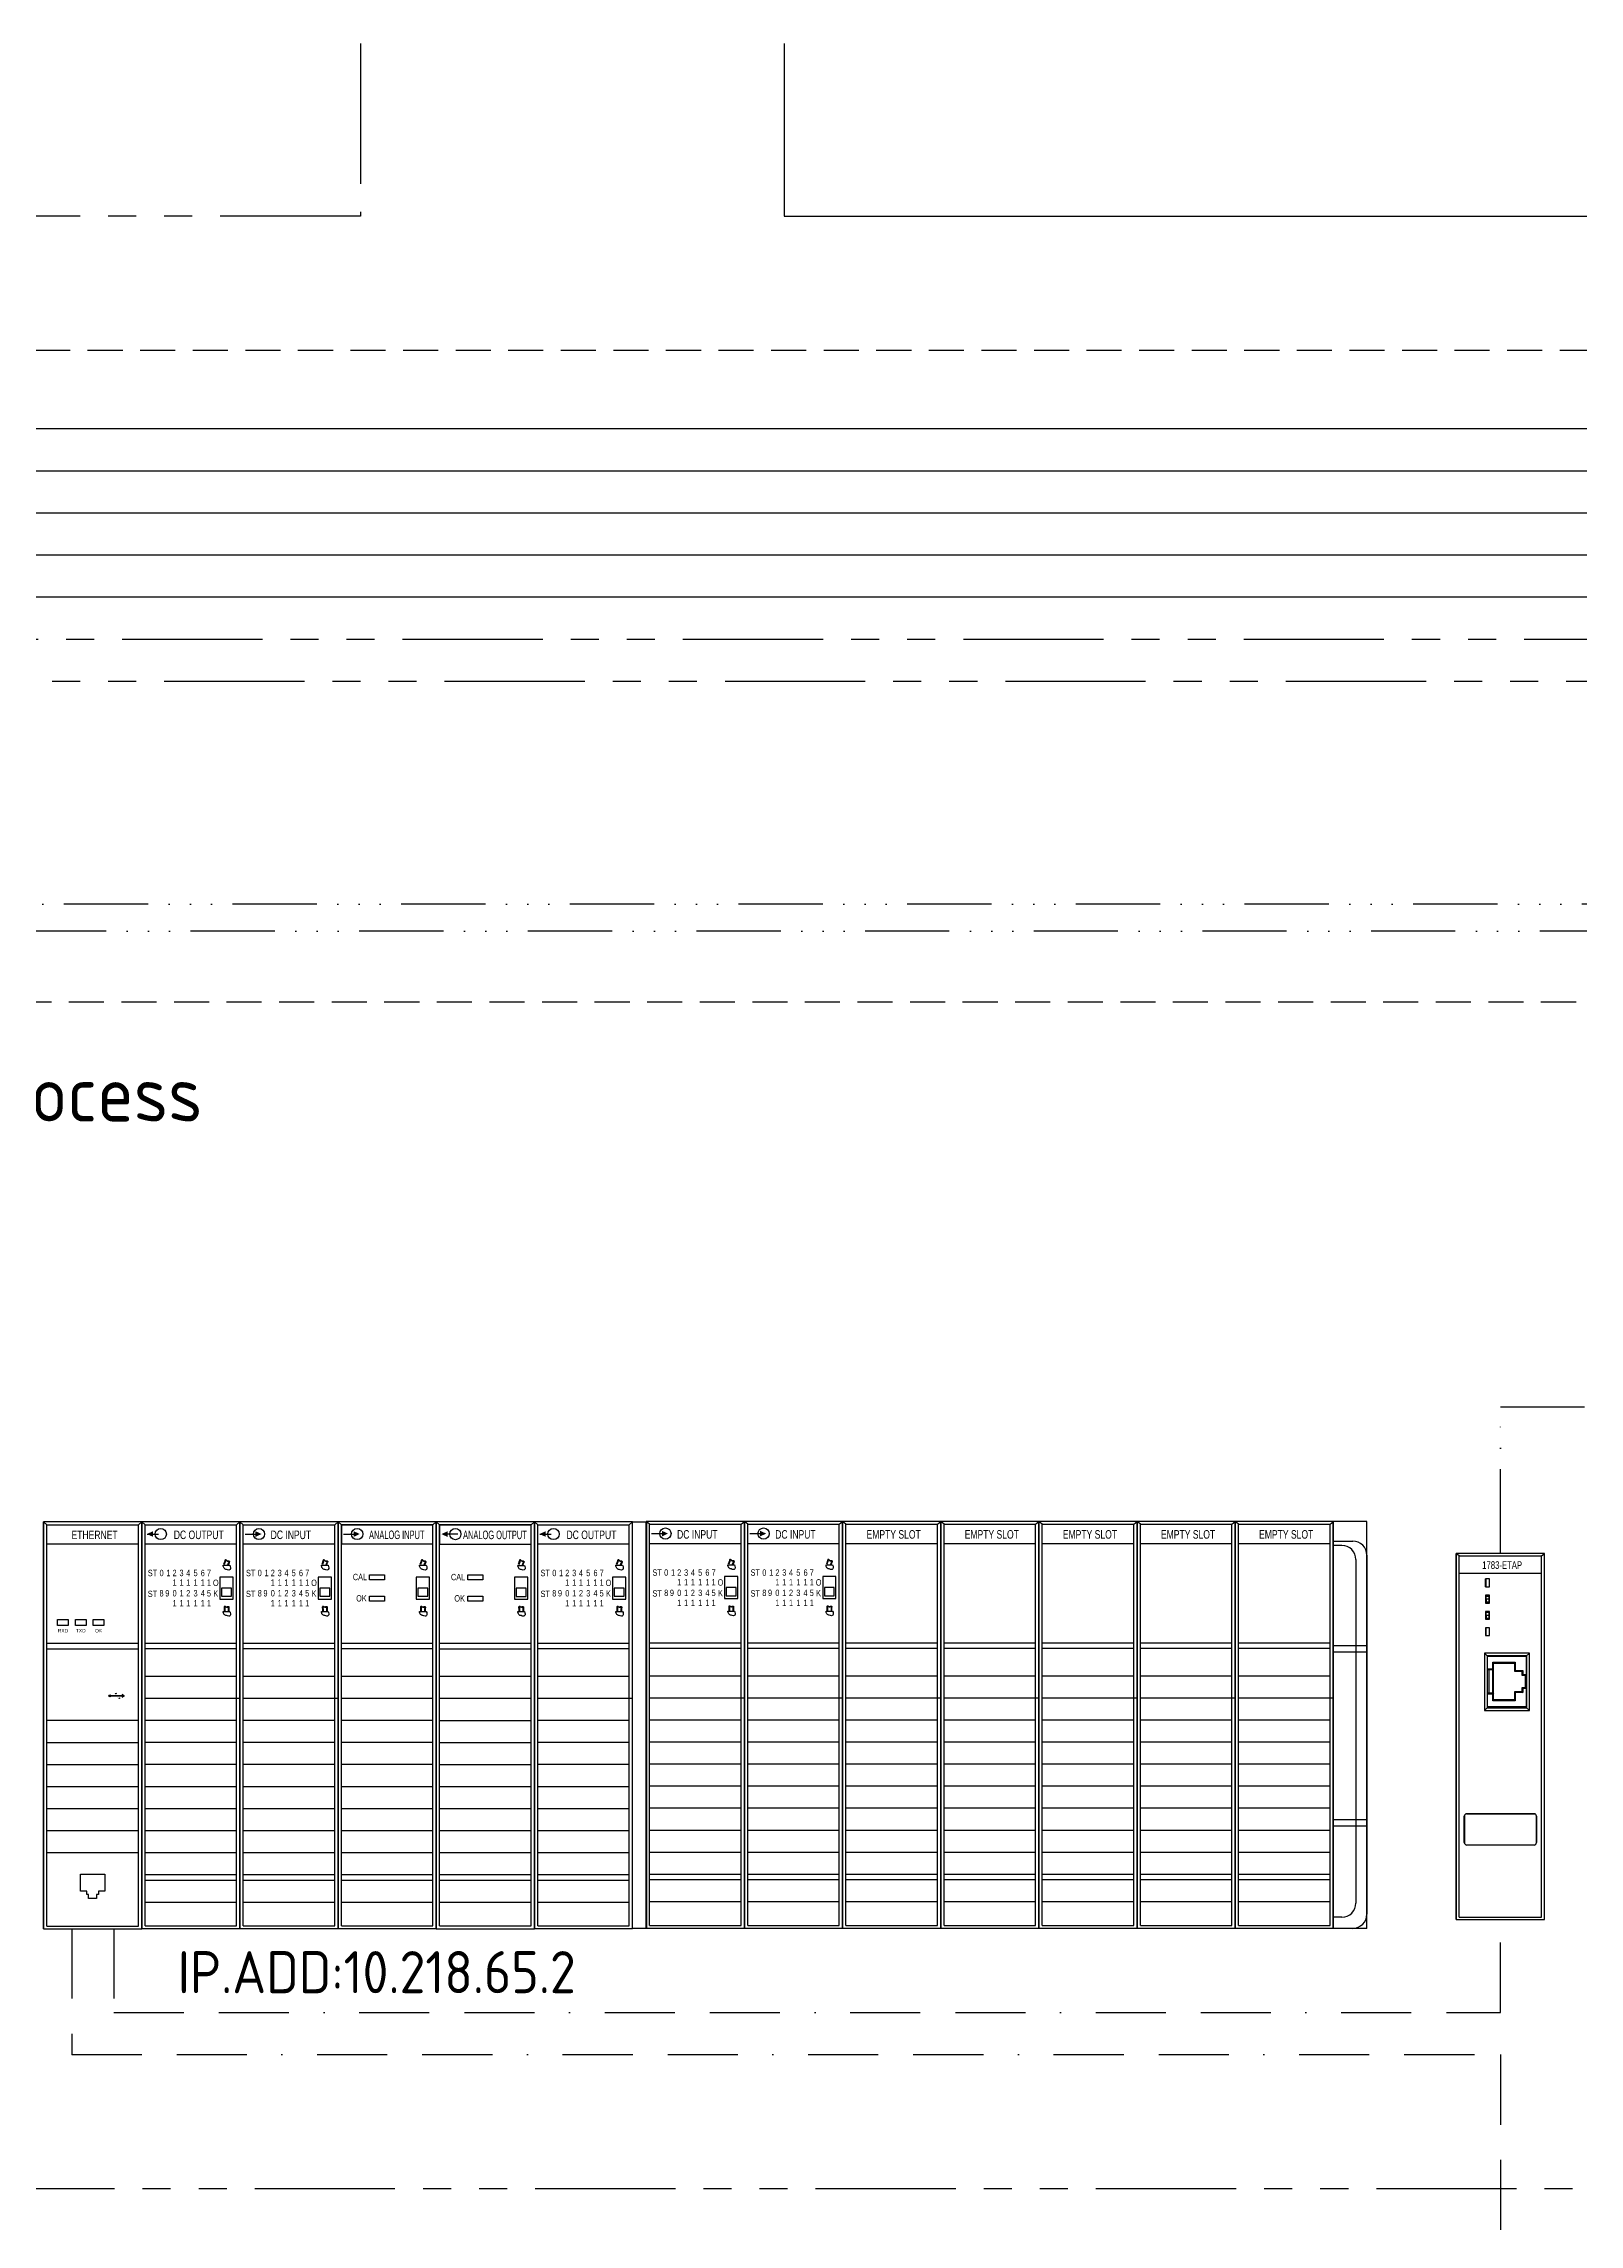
# Model space of a CAD drawing. Header units: inches. Extents: x -3706 to 19254, y 6721 to 14509.
# Drawn here: x 10660 to 11756, y 10997 to 12552 of the extents above; entities that cross this region are included whole.
import ezdxf
from ezdxf.enums import TextEntityAlignment as Align

# ---------------------------------------------------------------- set-up
doc = ezdxf.new("R2010")
doc.units = ezdxf.units.IN
doc.header["$LTSCALE"] = 100
doc.header["$MEASUREMENT"] = 0
for name, pattern in [('ACAD_ISO14W100', [24, 12, -3, 0, -3, 0, -3, 0, -3]), ('BORDER', [1.75, 0.5, -0.25, 0.5, -0.25, 0, -0.25]), ('HIDDEN', [0.375, 0.25, -0.125]), ('PHANTOM', [2.5, 1.25, -0.25, 0.25, -0.25, 0.25, -0.25])]:
    doc.linetypes.add(name, pattern=pattern)
doc.layers.add('NOTATIONS', color=7, linetype='Continuous')
doc.layers.add('STEXT', color=2, linetype='Continuous')
doc.styles.add('STYLE1', font='isocp2.shx', dxfattribs={"height": 25})

# ---------------------------------------------------------------- blocks, each defined once
blk = doc.blocks.new('1783ETAP')
at = {"color": 4, "linetype": 'Continuous'}
for p, q in [((292.71, 159.05), (257.71, 159.05)), ((257.71, 14.06), (257.71, 159.05)), ((257.71, 159.05), (257.71, 14.06)), ((257.71, 14.06), (257.71, 159.05)), ((258.89, 158.07), (291.52, 158.07)), ((258.89, 133.52), (258.89, 158.07)), ((258.89, 15.04), (258.89, 158.07)), ((291.52, 133.52), (291.52, 158.07)), ((291.52, 15.04), (291.52, 158.07)), ((292.71, 14.06), (292.71, 159.05)), ((258.89, 151.2), (291.52, 151.2)), ((269.34, 145.86), (269.34, 148.94)), ((270.88, 148.94), (269.34, 148.94)), ((269.5, 145.86), (269.5, 148.94)), ((270.88, 145.86), (270.88, 148.94)), ((269.34, 145.86), (270.88, 145.86)), ((269.34, 142.5), (269.34, 139.43)), ((270.88, 142.5), (269.34, 142.5)), ((269.34, 139.43), (270.88, 139.43)), ((269.5, 139.43), (269.5, 142.5)), ((269.51, 142.19), (270.72, 142.19)), ((270.72, 140.97), (269.51, 140.97)), ((269.54, 140.97), (269.54, 139.74)), ((270.69, 139.74), (269.54, 139.74)), ((270.69, 139.74), (270.69, 140.97)), ((270.72, 140.97), (270.72, 142.19)), ((270.73, 139.43), (270.73, 142.5)), ((270.88, 139.43), (270.88, 142.5)), ((269.34, 136.07), (269.34, 133)), ((270.88, 136.07), (269.34, 136.07)), ((269.34, 133), (270.88, 133)), ((269.34, 129.63), (269.34, 126.56)), ((270.88, 129.63), (269.34, 129.63)), ((269.5, 133), (269.5, 136.07)), ((269.5, 126.56), (269.5, 129.63)), ((269.51, 135.76), (270.72, 135.76)), ((270.72, 134.53), (269.51, 134.53)), ((269.54, 134.53), (269.54, 133.31)), ((270.69, 133.31), (269.54, 133.31)), ((270.69, 133.31), (270.69, 134.53)), ((270.72, 134.53), (270.72, 135.76)), ((270.73, 133), (270.73, 136.07)), ((270.88, 133), (270.88, 136.07)), ((270.88, 126.56), (270.88, 129.63)), ((269.34, 126.56), (270.88, 126.56)), ((268.87, 119.56), (268.87, 96.83)), ((268.87, 119.56), (270.1, 118.33)), ((286.68, 119.56), (268.87, 119.56)), ((269.92, 118.51), (269.92, 97.88)), ((285.63, 118.51), (269.92, 118.51)), ((270.1, 98.05), (270.1, 118.33)), ((270.1, 118.33), (285.45, 118.33)), ((272.18, 113.28), (270.1, 113.28)), ((272.18, 112.97), (270.1, 112.97)), ((270.73, 103.67), (270.73, 112.97)), ((272.18, 113.28), (272.18, 115.94)), ((272.5, 115.62), (272.18, 115.94)), ((272.18, 115.94), (281.08, 115.94)), ((272.5, 113.28), (272.18, 112.97)), ((272.34, 113.13), (272.18, 113.28)), ((272.18, 103.67), (272.18, 112.97)), ((272.5, 101.02), (272.5, 115.62)), ((272.5, 115.62), (280.77, 115.62)), ((280.77, 115.62), (281.08, 115.94)), ((280.77, 115.62), (280.77, 112.38)), ((280.77, 112.38), (281.08, 112.69)), ((280.77, 112.38), (283.73, 112.38)), ((281.08, 115.94), (281.08, 112.69)), ((281.08, 112.69), (284.04, 112.69)), ((283.73, 112.38), (284.04, 112.69)), ((283.73, 112.38), (283.73, 110.82)), ((284.04, 112.69), (284.04, 111.13)), ((286.68, 119.56), (285.45, 118.33)), ((285.45, 118.33), (285.45, 98.05)), ((285.63, 97.88), (285.63, 118.51)), ((286.68, 96.83), (286.68, 119.56)), ((272.18, 103.67), (270.1, 103.67)), ((272.18, 103.67), (272.5, 103.36)), ((280.77, 104.26), (280.77, 101.02)), ((283.73, 104.26), (280.77, 104.26)), ((280.77, 104.26), (281.08, 103.95)), ((281.08, 103.95), (281.08, 100.71)), ((284.04, 103.95), (281.08, 103.95)), ((283.73, 110.82), (284.04, 111.13)), ((283.73, 110.82), (284.98, 110.82)), ((283.73, 105.82), (283.73, 104.26)), ((284.98, 105.82), (283.73, 105.82)), ((283.73, 105.82), (284.04, 105.51)), ((283.73, 104.26), (284.04, 103.95)), ((284.04, 111.13), (285.29, 111.13)), ((284.04, 105.51), (284.04, 103.95)), ((285.29, 105.51), (284.04, 105.51)), ((284.98, 110.82), (285.29, 111.13)), ((284.98, 110.82), (284.98, 105.82)), ((284.98, 105.82), (285.29, 105.51)), ((285.29, 111.13), (285.29, 105.51)), ((268.87, 96.83), (270.1, 98.05)), ((268.87, 96.83), (286.68, 96.83)), ((269.92, 97.88), (285.63, 97.88)), ((272.18, 103.36), (270.1, 103.36)), ((285.45, 98.26), (270.1, 98.26)), ((285.45, 98.05), (270.1, 98.05)), ((270.73, 98.05), (270.73, 98.26)), ((272.34, 103.52), (272.18, 103.36)), ((272.18, 100.71), (272.18, 103.36)), ((272.5, 101.02), (272.18, 100.71)), ((281.08, 100.71), (272.18, 100.71)), ((280.77, 101.02), (272.5, 101.02)), ((280.77, 101.02), (281.08, 100.71)), ((286.68, 96.83), (285.45, 98.05)), ((260.95, 54.99), (260.89, 54.99)), ((260.89, 44.54), (260.89, 54.99)), ((260.95, 54.99), (260.95, 44.54)), ((261.87, 55.96), (288.54, 55.96)), ((261.87, 55.96), (261.87, 55.91)), ((288.54, 55.91), (261.87, 55.91)), ((288.54, 55.91), (288.54, 55.96)), ((289.52, 54.99), (289.47, 54.99)), ((289.47, 44.54), (289.47, 54.99)), ((289.52, 54.99), (289.52, 44.54)), ((260.89, 44.54), (260.95, 44.54)), ((261.87, 43.62), (288.54, 43.62)), ((261.87, 43.62), (261.87, 43.57)), ((288.54, 43.57), (261.87, 43.57)), ((288.54, 43.57), (288.54, 43.62)), ((289.47, 44.54), (289.52, 44.54)), ((257.71, 14.06), (292.71, 14.06))]:
    blk.add_line(p, q, dxfattribs=at)
for points in [[(258.89, 158.07), (257.71, 159.05)], [(258.89, 158.07), (257.71, 159.05)], [(291.52, 158.07), (292.71, 159.05)], [(291.52, 158.07), (292.71, 159.05)], [(291.52, 102.1), (291.52, 150.22)], [(258.89, 15.04), (291.52, 15.04)]]:
    blk.add_lwpolyline(points, dxfattribs=at)
for centre, radius, start, end in [((261.87, 54.99), 0.976, 90, 180), ((261.87, 54.99), 0.922, 90, 180), ((288.54, 54.99), 0.976, 0, 90), ((288.54, 54.99), 0.922, 0, 90), ((261.87, 44.54), 0.976, 180, 270), ((261.87, 44.54), 0.922, 180, 270), ((288.54, 44.54), 0.976, 270, 0), ((288.54, 44.54), 0.922, 270, 0)]:
    blk.add_arc(centre, radius, start, end, dxfattribs=at)
at = {"layer": 'STEXT', "color": 4, "width": 0.75}
blk.add_text('1783-ETAP', height=3.044, dxfattribs=at).set_placement((275.89, 152.02), align=Align.BOTTOM_CENTER)
blk = doc.blocks.new('1756-N2')
at = {"color": 3, "linetype": 'Continuous'}
for p, q in [((6404.4, 4187.64), (6369.4, 4187.64)), ((6369.4, 4042.65), (6369.4, 4187.64)), ((6369.4, 4187.64), (6369.4, 4042.65)), ((6369.4, 4042.65), (6369.4, 4187.64)), ((6370.59, 4186.66), (6403.22, 4186.66)), ((6370.59, 4162.11), (6370.59, 4186.66)), ((6370.59, 4043.63), (6370.59, 4186.66)), ((6403.22, 4162.11), (6403.22, 4186.66)), ((6403.22, 4043.63), (6403.22, 4186.66)), ((6404.4, 4042.65), (6404.4, 4187.64)), ((6370.59, 4179.79), (6403.22, 4179.79)), ((6369.4, 4042.65), (6404.4, 4042.65))]:
    blk.add_line(p, q, dxfattribs=at)
for points in [[(6370.59, 4186.66), (6369.4, 4187.64)], [(6370.59, 4186.66), (6369.4, 4187.64)], [(6403.22, 4186.66), (6404.4, 4187.64)], [(6403.22, 4186.66), (6404.4, 4187.64)], [(6403.22, 4130.69), (6403.22, 4178.8)], [(6370.59, 4144.44), (6403.22, 4144.44)], [(6370.59, 4142.47), (6403.22, 4142.47)], [(6370.59, 4132.65), (6403.22, 4132.65)], [(6370.59, 4124.8), (6404.4, 4124.8)], [(6370.59, 4116.94), (6403.22, 4116.94)], [(6370.59, 4109.08), (6403.22, 4109.08)], [(6370.59, 4101.23), (6403.22, 4101.23)], [(6370.59, 4093.37), (6403.22, 4093.37)], [(6370.59, 4085.52), (6403.22, 4085.52)], [(6370.59, 4077.66), (6403.22, 4077.66)], [(6370.59, 4069.8), (6403.22, 4069.8)], [(6370.59, 4061.95), (6403.22, 4061.95)], [(6370.59, 4059.98), (6403.22, 4059.98)], [(6370.59, 4052.13), (6403.22, 4052.13)], [(6370.59, 4043.63), (6403.22, 4043.63)]]:
    blk.add_lwpolyline(points, dxfattribs=at)
at = {"layer": 'STEXT', "color": 3, "width": 0.75}
blk.add_text('EMPTY SLOT', height=3.044, dxfattribs=at).set_placement((6387.59, 4180.61), align=Align.BOTTOM_CENTER)
blk = doc.blocks.new('1756-AI')
at = {"color": 0, "linetype": 'Continuous'}
for p, q in [((5976.55, 4187.64), (5976.55, 4042.65)), ((5976.55, 4042.65), (5976.55, 4187.64)), ((6011.56, 4187.64), (5976.55, 4187.64)), ((5976.55, 4187.64), (5976.55, 4042.65)), ((5977.74, 4186.66), (5977.74, 4179.79)), ((6010.37, 4186.66), (5977.74, 4186.66)), ((5977.74, 4186.66), (6010.37, 4186.66)), ((5977.74, 4043.63), (5977.74, 4186.66)), ((6010.37, 4043.63), (6010.37, 4186.66)), ((6011.56, 4042.65), (6011.56, 4187.64)), ((5977.74, 4179.79), (6010.37, 4179.79)), ((5977.74, 4179.79), (6010.37, 4179.79)), ((5976.55, 4042.65), (6011.56, 4042.65))]:
    blk.add_line(p, q, dxfattribs=at)
for points in [[(5977.74, 4186.66), (5976.55, 4187.64)], [(5978.46, 4183.33), (5982.54, 4183.33)], [(6010.37, 4186.66), (6011.56, 4187.64)], [(6006.18, 4173.63), (6005.76, 4172.49)], [(6006.33, 4173.36), (6005.98, 4172.42)], [(6006.89, 4173.9), (6007.44, 4173.7)], [(6007.42, 4172.96), (6007.07, 4172.02)], [(6007.7, 4173.07), (6007.29, 4171.94)], [(6005.99, 4156.91), (6005.99, 4155.73)], [(6006.23, 4156.71), (6006.23, 4155.73)], [(6006.58, 4157.4), (6007.17, 4157.4)], [(6007.41, 4156.71), (6007.41, 4155.73)], [(6007.65, 4156.91), (6007.65, 4155.73)], [(5977.74, 4144.44), (6010.37, 4144.44)], [(5977.74, 4142.47), (6010.37, 4142.47)], [(5977.74, 4132.65), (6010.37, 4132.65)], [(5977.74, 4124.8), (6010.37, 4124.8)], [(5977.74, 4116.94), (6010.37, 4116.94)], [(5977.74, 4109.08), (6010.37, 4109.08)], [(5977.74, 4101.23), (6010.37, 4101.23)], [(5977.74, 4093.37), (6010.37, 4093.37)], [(5977.74, 4085.52), (6010.37, 4085.52)], [(5977.74, 4077.66), (6010.37, 4077.66)], [(5977.74, 4069.8), (6010.37, 4069.8)], [(5977.74, 4061.95), (6010.37, 4061.95)], [(5977.74, 4059.98), (6010.37, 4059.98)], [(5977.74, 4052.13), (6010.37, 4052.13)], [(5977.74, 4043.63), (6010.37, 4043.63)]]:
    blk.add_lwpolyline(points, dxfattribs=at)
at = {"color": 0}
for points in [[(5987.82, 4168.76), (5993.17, 4168.76), (5993.17, 4167), (5987.82, 4167)], [(5987.82, 4161.17), (5993.17, 4161.17), (5993.17, 4159.41), (5987.82, 4159.41)]]:
    blk.add_lwpolyline(points, close=True, dxfattribs=at)
at = {"color": 0, "linetype": 'Continuous'}
for points in [[(6004.45, 4160.15), (6009.19, 4160.15), (6009.19, 4168), (6004.45, 4168)], [(6005.04, 4161.13), (6008.59, 4161.13), (6008.59, 4164.07), (6005.04, 4164.07)]]:
    blk.add_lwpolyline(points, close=True, dxfattribs=at)
for points in [[(6006.82, 4170.71, -0.119506), (6006.37, 4170.82, -0.104857), (6005.98, 4171.14, -0.089155), (6005.72, 4171.62, -0.080535), (6005.63, 4172.19), (6008, 4172.19)], [(6006.89, 4173.9, 0.094503), (6006.62, 4174.11, 0.201996), (6006.39, 4174.13, 0.204226), (6006.23, 4173.97, 0.095925), (6006.18, 4173.63, 0.051944)], [(6007.04, 4173.63, 0.094503), (6006.77, 4173.84, 0.201996), (6006.54, 4173.87, 0.204226), (6006.38, 4173.7, 0.095925), (6006.33, 4173.36, 0.051944)], [(6008, 4172.19, -0.083943), (6008.23, 4171.3, -0.185954), (6008.09, 4170.71, -0.227593), (6007.59, 4170.5, -0.109754), (6006.82, 4170.71, -0.05674)], [(6007.04, 4173.63, -0.0954), (6007.38, 4173.62, -0.1984), (6007.56, 4173.48, -0.1984), (6007.58, 4173.26, -0.0954), (6007.42, 4172.96, -0.051904)], [(6007.33, 4173.74, -0.0954), (6007.66, 4173.73, -0.1984), (6007.85, 4173.59, -0.1984), (6007.86, 4173.37, -0.0954), (6007.7, 4173.07, -0.051904)], [(6006.82, 4154.26, -0.119506), (6006.37, 4154.37, -0.104857), (6005.98, 4154.69, -0.089155), (6005.72, 4155.16, -0.080535), (6005.63, 4155.73), (6008, 4155.73)], [(6006.58, 4157.4, 0.094568), (6006.26, 4157.51, 0.201764), (6006.03, 4157.46, 0.203993), (6005.94, 4157.24, 0.095994), (6005.99, 4156.91, 0.052022)], [(6006.82, 4157.2, 0.094568), (6006.49, 4157.31, 0.201764), (6006.27, 4157.26, 0.203993), (6006.17, 4157.05, 0.095994), (6006.23, 4156.71, 0.052022)], [(6006.82, 4157.2, -0.095462), (6007.14, 4157.31, -0.198168), (6007.36, 4157.25, -0.198168), (6007.45, 4157.04, -0.095462), (6007.41, 4156.71, -0.05198)], [(6008, 4155.73, -0.083943), (6008.23, 4154.84, -0.185954), (6008.09, 4154.25, -0.227593), (6007.59, 4154.05, -0.109754), (6006.82, 4154.26, -0.05674)], [(6007.06, 4157.4, -0.095462), (6007.37, 4157.5, -0.198168), (6007.6, 4157.45, -0.198168), (6007.69, 4157.24, -0.095462), (6007.65, 4156.91, -0.05198)]]:
    blk.add_lwpolyline(points, format="xyb", dxfattribs=at)
blk.add_circle((5983.36, 4183.33), 2.01, dxfattribs=at)
at = {"color": 0}
for points in [[(5982.11, 4184.34), (5982.11, 4182.31), (5982.11, 4184.34)], [(5982.11, 4184.34), (5984.3, 4183.33), (5982.11, 4182.31)]]:
    blk.add_solid(points, dxfattribs=at)
at = {"layer": 'NOTATIONS', "color": 0, "width": 0.75}
for s, p in [('CAL', (5981.81, 4168.01)), ('OK', (5983, 4160.42))]:
    blk.add_text(s, height=2.283, dxfattribs=at).set_placement(p, align=Align.MIDDLE_LEFT)
at = {"layer": 'STEXT', "color": 0, "width": 0.6}
blk.add_text('ANALOG INPUT', height=3.0436, dxfattribs=at).set_placement((5997.48, 4180.61), align=Align.BOTTOM_CENTER)
blk = doc.blocks.new('1756-DI')
at = {"color": 2, "linetype": 'Continuous'}
for p, q in [((6197.89, 4042.65), (6197.89, 4187.64)), ((6197.89, 4042.65), (6197.89, 4187.64)), ((6197.89, 4187.64), (6197.89, 4042.65)), ((6232.89, 4187.64), (6197.89, 4187.64)), ((6197.89, 4042.65), (6197.89, 4187.64)), ((6197.89, 4042.65), (6197.89, 4187.64)), ((6199.07, 4162.11), (6199.07, 4186.66)), ((6199.07, 4186.66), (6231.71, 4186.66)), ((6199.07, 4043.63), (6199.07, 4186.66)), ((6231.71, 4043.63), (6231.71, 4186.66)), ((6232.89, 4042.65), (6232.89, 4187.64)), ((6199.07, 4179.79), (6231.71, 4179.79)), ((6197.89, 4042.65), (6232.89, 4042.65))]:
    blk.add_line(p, q, dxfattribs=at)
for points in [[(6199.07, 4186.66), (6197.89, 4187.64)], [(6199.07, 4186.66), (6197.89, 4187.64)], [(6199.79, 4183.33), (6203.88, 4183.33)], [(6231.71, 4186.66), (6232.89, 4187.64)], [(6227.51, 4173.63), (6227.1, 4172.49)], [(6227.66, 4173.36), (6227.32, 4172.42)], [(6228.23, 4173.9), (6228.77, 4173.7)], [(6228.75, 4172.96), (6228.41, 4172.02)], [(6229.04, 4173.07), (6228.62, 4171.94)], [(6227.32, 4156.91), (6227.32, 4155.73)], [(6227.56, 4156.71), (6227.56, 4155.73)], [(6227.92, 4157.4), (6228.51, 4157.4)], [(6228.75, 4156.71), (6228.75, 4155.73)], [(6228.98, 4156.91), (6228.98, 4155.73)], [(6199.07, 4144.44), (6231.71, 4144.44)], [(6199.07, 4142.47), (6231.71, 4142.47)], [(6199.07, 4132.65), (6231.71, 4132.65)], [(6199.07, 4124.8), (6232.89, 4124.8)], [(6199.07, 4116.94), (6231.71, 4116.94)], [(6199.07, 4109.08), (6231.71, 4109.08)], [(6199.07, 4101.23), (6231.71, 4101.23)], [(6199.07, 4093.37), (6231.71, 4093.37)], [(6199.07, 4085.52), (6231.71, 4085.52)], [(6199.07, 4077.66), (6231.71, 4077.66)], [(6199.07, 4069.8), (6231.71, 4069.8)], [(6199.07, 4061.95), (6231.71, 4061.95)], [(6199.07, 4059.98), (6231.71, 4059.98)], [(6199.07, 4052.13), (6231.71, 4052.13)], [(6199.07, 4043.63), (6231.71, 4043.63)]]:
    blk.add_lwpolyline(points, dxfattribs=at)
for points in [[(6225.78, 4160.15), (6230.52, 4160.15), (6230.52, 4168), (6225.78, 4168)], [(6226.38, 4161.13), (6229.93, 4161.13), (6229.93, 4164.07), (6226.38, 4164.07)]]:
    blk.add_lwpolyline(points, close=True, dxfattribs=at)
for points in [[(6228.15, 4170.71, -0.119506), (6227.7, 4170.82, -0.104857), (6227.32, 4171.14, -0.089155), (6227.06, 4171.62, -0.080535), (6226.97, 4172.19), (6229.34, 4172.19)], [(6228.23, 4173.9, 0.094503), (6227.95, 4174.11, 0.201996), (6227.72, 4174.13, 0.204226), (6227.57, 4173.97, 0.095925), (6227.51, 4173.63, 0.051944)], [(6228.38, 4173.63, 0.094503), (6228.1, 4173.84, 0.201996), (6227.87, 4173.87, 0.204226), (6227.72, 4173.7, 0.095925), (6227.66, 4173.36, 0.051944)], [(6229.34, 4172.19, -0.083943), (6229.57, 4171.3, -0.185954), (6229.42, 4170.71, -0.227593), (6228.93, 4170.5, -0.109754), (6228.15, 4170.71, -0.05674)], [(6228.38, 4173.63, -0.0954), (6228.71, 4173.62, -0.1984), (6228.9, 4173.48, -0.1984), (6228.91, 4173.26, -0.0954), (6228.75, 4172.96, -0.051904)], [(6228.66, 4173.74, -0.0954), (6229, 4173.73, -0.1984), (6229.18, 4173.59, -0.1984), (6229.2, 4173.37, -0.0954), (6229.04, 4173.07, -0.051904)], [(6228.15, 4154.26, -0.119506), (6227.7, 4154.37, -0.104857), (6227.32, 4154.69, -0.089155), (6227.06, 4155.16, -0.080535), (6226.97, 4155.73), (6229.34, 4155.73)], [(6227.92, 4157.4, 0.094568), (6227.59, 4157.51, 0.201764), (6227.36, 4157.46, 0.203993), (6227.27, 4157.24, 0.095994), (6227.32, 4156.91, 0.052022)], [(6228.15, 4157.2, 0.094568), (6227.83, 4157.31, 0.201764), (6227.6, 4157.26, 0.203993), (6227.51, 4157.05, 0.095994), (6227.56, 4156.71, 0.052022)], [(6228.15, 4157.2, -0.095462), (6228.47, 4157.31, -0.198168), (6228.69, 4157.25, -0.198168), (6228.79, 4157.04, -0.095462), (6228.75, 4156.71, -0.05198)], [(6229.34, 4155.73, -0.083943), (6229.57, 4154.84, -0.185954), (6229.42, 4154.25, -0.227593), (6228.93, 4154.05, -0.109754), (6228.15, 4154.26, -0.05674)], [(6228.39, 4157.4, -0.095462), (6228.71, 4157.5, -0.198168), (6228.93, 4157.45, -0.198168), (6229.03, 4157.24, -0.095462), (6228.98, 4156.91, -0.05198)]]:
    blk.add_lwpolyline(points, format="xyb", dxfattribs=at)
blk.add_circle((6204.7, 4183.33), 2.01, dxfattribs=at)
at = {"color": 2}
for points in [[(6203.44, 4184.34), (6205.63, 4183.33), (6203.44, 4182.31)], [(6203.44, 4184.34), (6203.44, 4182.31), (6203.44, 4184.34)]]:
    blk.add_solid(points, dxfattribs=at)
at = {"layer": 'NOTATIONS', "color": 2, "width": 0.75}
for s, height, p in [('ST', 2.283, (6200.07, 4169.44)), ('0', 2.28, (6204.25, 4169.44)), ('1', 2.28, (6206.7, 4169.44)), ('2', 2.28, (6208.9, 4169.44)), ('1', 2.28, (6208.9, 4166.02)), ('3', 2.28, (6211.36, 4169.44)), ('1', 2.28, (6211.36, 4166.02)), ('4', 2.28, (6213.77, 4169.44)), ('1', 2.28, (6213.77, 4166.02)), ('5', 2.28, (6216.38, 4169.44)), ('1', 2.28, (6216.38, 4166.02)), ('6', 2.28, (6218.95, 4169.44)), ('1', 2.28, (6218.95, 4166.02)), ('7', 2.28, (6221.16, 4169.44)), ('1', 2.28, (6221.16, 4166.02)), ('ST', 2.283, (6200.07, 4162)), ('8', 2.28, (6204.25, 4162.21)), ('9', 2.28, (6206.29, 4162.21)), ('0', 2.28, (6208.9, 4162.21)), ('1', 2.28, (6208.9, 4158.65)), ('1', 2.28, (6211.36, 4162.21)), ('1', 2.28, (6211.36, 4158.65)), ('2', 2.28, (6213.77, 4162.21)), ('1', 2.28, (6213.77, 4158.65)), ('3', 2.28, (6216.38, 4162.21)), ('1', 2.28, (6216.38, 4158.65)), ('4', 2.28, (6218.95, 4162.21)), ('1', 2.28, (6218.95, 4158.65)), ('5', 2.28, (6221.16, 4162.21)), ('1', 2.28, (6221.16, 4158.65))]:
    blk.add_text(s, height=height, dxfattribs=at).set_placement(p, align=Align.MIDDLE_LEFT)
for s, p in [('O', (6224.33, 4165.93)), ('K', (6224.33, 4162.12))]:
    blk.add_text(s, height=2.28, dxfattribs=at).set_placement(p, align=Align.MIDDLE_CENTER)
at = {"layer": 'STEXT', "color": 2, "width": 0.75}
blk.add_text('DC INPUT', height=3.044, dxfattribs=at).set_placement((6216.07, 4180.61), align=Align.BOTTOM_CENTER)
blk = doc.blocks.new('1756-DO')
at = {"color": 4, "linetype": 'Continuous'}
for p, q in [((6248.82, 4042.65), (6248.82, 4187.64)), ((6248.82, 4042.65), (6248.82, 4187.64)), ((6248.82, 4187.64), (6248.82, 4042.65)), ((6283.82, 4187.64), (6248.82, 4187.64)), ((6248.82, 4042.65), (6248.82, 4187.64)), ((6248.82, 4042.65), (6248.82, 4187.64)), ((6250, 4162.11), (6250, 4186.66)), ((6250, 4186.66), (6282.63, 4186.66)), ((6250, 4043.63), (6250, 4186.66)), ((6282.63, 4043.63), (6282.63, 4186.66)), ((6283.82, 4042.65), (6283.82, 4187.64)), ((6250, 4179.79), (6282.63, 4179.79)), ((6248.82, 4042.65), (6283.82, 4042.65))]:
    blk.add_line(p, q, dxfattribs=at)
for points in [[(6250, 4186.66), (6248.82, 4187.64)], [(6250, 4186.66), (6248.82, 4187.64)], [(6250.72, 4183.33), (6254.81, 4183.33)], [(6282.63, 4186.66), (6283.82, 4187.64)], [(6278.44, 4173.63), (6278.03, 4172.49)], [(6278.59, 4173.36), (6278.24, 4172.42)], [(6279.16, 4173.9), (6279.7, 4173.7)], [(6279.68, 4172.96), (6279.33, 4172.02)], [(6279.97, 4173.07), (6279.55, 4171.94)], [(6278.25, 4156.91), (6278.25, 4155.73)], [(6278.49, 4156.71), (6278.49, 4155.73)], [(6278.84, 4157.4), (6279.44, 4157.4)], [(6279.67, 4156.71), (6279.67, 4155.73)], [(6279.91, 4156.91), (6279.91, 4155.73)], [(6250, 4144.44), (6282.63, 4144.44)], [(6250, 4142.47), (6282.63, 4142.47)], [(6250, 4132.65), (6282.63, 4132.65)], [(6250, 4124.8), (6283.82, 4124.8)], [(6250, 4116.94), (6282.63, 4116.94)], [(6250, 4109.08), (6282.63, 4109.08)], [(6250, 4101.23), (6282.63, 4101.23)], [(6250, 4093.37), (6282.63, 4093.37)], [(6250, 4085.52), (6282.63, 4085.52)], [(6250, 4077.66), (6282.63, 4077.66)], [(6250, 4069.8), (6282.63, 4069.8)], [(6250, 4061.95), (6282.63, 4061.95)], [(6250, 4059.98), (6282.63, 4059.98)], [(6250, 4052.13), (6282.63, 4052.13)], [(6250, 4043.63), (6282.63, 4043.63)]]:
    blk.add_lwpolyline(points, dxfattribs=at)
for points in [[(6276.71, 4160.15), (6281.45, 4160.15), (6281.45, 4168), (6276.71, 4168)], [(6277.31, 4161.13), (6280.86, 4161.13), (6280.86, 4164.07), (6277.31, 4164.07)]]:
    blk.add_lwpolyline(points, close=True, dxfattribs=at)
for points in [[(6279.08, 4170.71, -0.119506), (6278.63, 4170.82, -0.104857), (6278.24, 4171.14, -0.089155), (6277.99, 4171.62, -0.080535), (6277.9, 4172.19), (6280.27, 4172.19)], [(6279.16, 4173.9, 0.094503), (6278.88, 4174.11, 0.201996), (6278.65, 4174.13, 0.204226), (6278.5, 4173.97, 0.095925), (6278.44, 4173.63, 0.051944)], [(6279.31, 4173.63, 0.094503), (6279.03, 4173.84, 0.201996), (6278.8, 4173.87, 0.204226), (6278.65, 4173.7, 0.095925), (6278.59, 4173.36, 0.051944)], [(6280.27, 4172.19, -0.083943), (6280.5, 4171.3, -0.185954), (6280.35, 4170.71, -0.227593), (6279.86, 4170.5, -0.109754), (6279.08, 4170.71, -0.05674)], [(6279.31, 4173.63, -0.0954), (6279.64, 4173.62, -0.1984), (6279.83, 4173.48, -0.1984), (6279.84, 4173.26, -0.0954), (6279.68, 4172.96, -0.051904)], [(6279.59, 4173.74, -0.0954), (6279.93, 4173.73, -0.1984), (6280.11, 4173.59, -0.1984), (6280.13, 4173.37, -0.0954), (6279.97, 4173.07, -0.051904)], [(6279.08, 4154.26, -0.119506), (6278.63, 4154.37, -0.104857), (6278.24, 4154.69, -0.089155), (6277.99, 4155.16, -0.080535), (6277.9, 4155.73), (6280.27, 4155.73)], [(6278.84, 4157.4, 0.094568), (6278.52, 4157.51, 0.201764), (6278.29, 4157.46, 0.203993), (6278.2, 4157.24, 0.095994), (6278.25, 4156.91, 0.052022)], [(6279.08, 4157.2, 0.094568), (6278.76, 4157.31, 0.201764), (6278.53, 4157.26, 0.203993), (6278.44, 4157.05, 0.095994), (6278.49, 4156.71, 0.052022)], [(6279.08, 4157.2, -0.095462), (6279.4, 4157.31, -0.198168), (6279.62, 4157.25, -0.198168), (6279.72, 4157.04, -0.095462), (6279.67, 4156.71, -0.05198)], [(6280.27, 4155.73, -0.083943), (6280.5, 4154.84, -0.185954), (6280.35, 4154.25, -0.227593), (6279.86, 4154.05, -0.109754), (6279.08, 4154.26, -0.05674)], [(6279.32, 4157.4, -0.095462), (6279.64, 4157.5, -0.198168), (6279.86, 4157.45, -0.198168), (6279.95, 4157.24, -0.095462), (6279.91, 4156.91, -0.05198)]]:
    blk.add_lwpolyline(points, format="xyb", dxfattribs=at)
blk.add_circle((6255.63, 4183.33), 2.01, dxfattribs=at)
at = {"color": 4}
for points in [[(6252.86, 4184.34), (6250.67, 4183.33), (6252.86, 4182.31)], [(6252.86, 4184.34), (6252.86, 4182.31), (6252.86, 4184.34)]]:
    blk.add_solid(points, dxfattribs=at)
at = {"layer": 'NOTATIONS', "color": 4, "width": 0.75}
for s, height, p in [('ST', 2.283, (6251, 4169.44)), ('0', 2.28, (6255.18, 4169.44)), ('1', 2.28, (6257.63, 4169.44)), ('2', 2.28, (6259.82, 4169.44)), ('1', 2.28, (6259.82, 4166.02)), ('3', 2.28, (6262.29, 4169.44)), ('1', 2.28, (6262.29, 4166.02)), ('4', 2.28, (6264.7, 4169.44)), ('1', 2.28, (6264.7, 4166.02)), ('5', 2.28, (6267.31, 4169.44)), ('1', 2.28, (6267.31, 4166.02)), ('6', 2.28, (6269.88, 4169.44)), ('1', 2.28, (6269.88, 4166.02)), ('7', 2.28, (6272.09, 4169.44)), ('1', 2.28, (6272.09, 4166.02)), ('ST', 2.283, (6251, 4162)), ('8', 2.28, (6255.18, 4162.21)), ('9', 2.28, (6257.22, 4162.21)), ('0', 2.28, (6259.82, 4162.21)), ('1', 2.28, (6259.82, 4158.65)), ('1', 2.28, (6262.29, 4162.21)), ('1', 2.28, (6262.29, 4158.65)), ('2', 2.28, (6264.7, 4162.21)), ('1', 2.28, (6264.7, 4158.65)), ('3', 2.28, (6267.31, 4162.21)), ('1', 2.28, (6267.31, 4158.65)), ('4', 2.28, (6269.88, 4162.21)), ('1', 2.28, (6269.88, 4158.65)), ('5', 2.28, (6272.09, 4162.21)), ('1', 2.28, (6272.09, 4158.65))]:
    blk.add_text(s, height=height, dxfattribs=at).set_placement(p, align=Align.MIDDLE_LEFT)
for s, p in [('O', (6275.25, 4165.93)), ('K', (6275.25, 4162.12))]:
    blk.add_text(s, height=2.28, dxfattribs=at).set_placement(p, align=Align.MIDDLE_CENTER)
at = {"layer": 'STEXT', "color": 4, "width": 0.75}
blk.add_text('DC OUTPUT', height=3.044, dxfattribs=at).set_placement((6269.17, 4180.61), align=Align.BOTTOM_CENTER)
blk = doc.blocks.new('1756EN2TR')
at = {"linetype": 'ByBlock'}
h = blk.add_hatch(color=2, dxfattribs=at)
edge = h.paths.add_edge_path()
edge.add_arc((142.55, 97.06), 0.375, 0, 360)
h.paths.add_polyline_path([(142.93, 97.09), (146.98, 97.09), (146.98, 97.02), (142.93, 97.02)])
h.paths.add_polyline_path([(147.77, 97.06), (146.98, 97.51), (146.98, 96.6)])
h = blk.add_hatch(color=2, dxfattribs=at)
edge = h.paths.add_edge_path()
edge.add_arc((144.74, 97.9), 0.0973, 0, 360)
h = blk.add_hatch(color=2, dxfattribs=at)
edge = h.paths.add_edge_path()
edge.add_arc((145.97, 96.22), 0.0973, 0, 360)
at = {"color": 2, "linetype": 'Continuous'}
for p, q in [((153.96, 159.05), (118.96, 159.05)), ((118.96, 14.06), (118.96, 159.05)), ((118.96, 159.05), (118.96, 14.06)), ((118.96, 14.06), (118.96, 159.05)), ((120.14, 158.07), (152.78, 158.07)), ((120.14, 133.52), (120.14, 158.07)), ((120.14, 15.04), (120.14, 158.07)), ((152.78, 133.52), (152.78, 158.07)), ((152.78, 15.04), (152.78, 158.07)), ((153.96, 14.06), (153.96, 159.05)), ((120.14, 151.2), (152.78, 151.2)), ((118.96, 14.06), (153.96, 14.06))]:
    blk.add_line(p, q, dxfattribs=at)
for points in [[(120.14, 158.07), (118.96, 159.05)], [(120.14, 158.07), (118.96, 159.05)], [(152.78, 158.07), (153.96, 159.05)], [(152.78, 158.07), (153.96, 159.05)], [(152.78, 102.1), (152.78, 150.22)], [(120.14, 115.85), (152.78, 115.85)], [(120.14, 113.88), (152.78, 113.88)], [(120.14, 88.35), (152.78, 88.35)], [(120.14, 80.49), (152.78, 80.49)], [(120.14, 72.64), (152.78, 72.64)], [(120.14, 64.78), (152.78, 64.78)], [(120.14, 56.93), (152.78, 56.93)], [(120.14, 49.07), (152.78, 49.07)], [(120.14, 41.21), (152.78, 41.21)], [(120.14, 15.04), (152.78, 15.04)]]:
    blk.add_lwpolyline(points, dxfattribs=at)
at = {"color": 2}
for points in [[(123.95, 122.2), (123.95, 124.23), (127.76, 124.23), (127.76, 122.2)], [(130.3, 122.2), (130.3, 124.23), (134.11, 124.23), (134.11, 122.2)], [(136.65, 122.2), (136.65, 124.23), (140.46, 124.23), (140.46, 122.2)]]:
    blk.add_lwpolyline(points, close=True, dxfattribs=at)
at = {"color": 2, "linetype": 'ByBlock'}
for points in [[(142.93, 97.09), (146.98, 97.09), (146.98, 97.02), (142.93, 97.02)], [(147.77, 97.06), (146.98, 97.51), (146.98, 96.6)]]:
    blk.add_lwpolyline(points, close=True, dxfattribs=at)
at = {"color": 2, "linetype": 'ByBlock', "const_width": 0.015}
for points in [[(143.36, 97.09), (143.93, 97.66), (144.74, 97.9)], [(144.58, 97.03), (145.16, 96.45), (145.97, 96.22)]]:
    blk.add_lwpolyline(points, dxfattribs=at)
at = {"color": 2}
for points in [[(134.4, 27.44), (132.17, 27.44), (132.17, 33.49), (140.75, 33.49), (140.75, 27.44), (138.51, 27.44)], [(135.03, 26.31), (134.4, 26.31), (134.4, 27.44)], [(137.88, 26.31), (137.88, 24.87), (135.03, 24.87), (135.03, 26.31)], [(138.51, 27.44), (138.51, 26.31), (137.88, 26.31)]]:
    blk.add_lwpolyline(points, dxfattribs=at)
at = {"color": 2, "linetype": 'ByBlock'}
for centre, radius in [((142.55, 97.06), 0.375), ((144.74, 97.9), 0.0973), ((145.97, 96.22), 0.0973)]:
    blk.add_circle(centre, radius, dxfattribs=at)
at = {"color": 2}
for s, p in [('RXD', (125.86, 119.66)), ('TXD', (132.21, 119.66)), ('OK', (138.56, 119.66))]:
    blk.add_text(s, height=1.27, dxfattribs=at).set_placement(p, align=Align.CENTER)
at = {"layer": 'STEXT', "color": 2, "width": 0.75}
blk.add_text('ETHERNET', height=3.044, dxfattribs=at).set_placement((137.14, 152.02), align=Align.BOTTOM_CENTER)
blk = doc.blocks.new('1756-END')
at = {"color": 3}
for p, q in [((5205.83, 3914.76), (5193.89, 3914.76)), ((5193.89, 3769.76), (5193.89, 3914.76)), ((5205.83, 3769.76), (5205.83, 3914.76)), ((5193.89, 3907.8), (5200.83, 3907.8)), ((5196.94, 3906.23), (5193.89, 3906.23)), ((5205.83, 3902.8), (5205.83, 3774.76)), ((5201.94, 3901.23), (5201.94, 3778.76)), ((5193.89, 3870.56), (5205.83, 3870.56)), ((5193.89, 3868.35), (5205.83, 3868.35)), ((5193.89, 3808.52), (5205.83, 3808.52)), ((5193.89, 3806.31), (5205.83, 3806.31)), ((5196.94, 3773.76), (5193.89, 3773.76)), ((5205.83, 3769.76), (5193.89, 3769.76)), ((5205.83, 3769.76), (5196.94, 3769.76))]:
    blk.add_line(p, q, dxfattribs=at)
for centre, start, end in [((5196.94, 3901.23), 0, 90), ((5200.83, 3902.8), 0, 90), ((5196.94, 3778.76), 270, 0), ((5200.83, 3774.76), 270, 0)]:
    blk.add_arc(centre, 5, start, end, dxfattribs=at)
blk = doc.blocks.new('OUT')
at = {"color": 6, "linetype": 'Continuous'}
for p, q in [((594538.52, 502585.12), (594538.52, 502440.12)), ((594538.52, 502440.12), (594538.52, 502585.12)), ((594573.52, 502585.12), (594538.52, 502585.12)), ((594538.52, 502585.12), (594538.52, 502440.12)), ((594539.7, 502584.14), (594539.7, 502577.26)), ((594572.34, 502584.14), (594539.7, 502584.14)), ((594539.7, 502584.14), (594572.34, 502584.14)), ((594539.7, 502441.1), (594539.7, 502584.14)), ((594572.34, 502441.1), (594572.34, 502584.14)), ((594573.52, 502440.12), (594573.52, 502585.12)), ((594539.7, 502577.26), (594572.34, 502577.26)), ((594539.7, 502577.26), (594572.34, 502577.26)), ((594538.52, 502440.12), (594573.52, 502440.12))]:
    blk.add_line(p, q, dxfattribs=at)
for points in [[(594539.7, 502584.14), (594538.52, 502585.12)], [(594572.34, 502584.14), (594573.52, 502585.12)], [(594546.21, 502580.8), (594542.12, 502580.8)], [(594568.14, 502571.1), (594567.73, 502569.97)], [(594568.29, 502570.83), (594567.95, 502569.89)], [(594568.86, 502571.38), (594569.4, 502571.18)], [(594569.38, 502570.44), (594569.04, 502569.49)], [(594569.67, 502570.55), (594569.25, 502569.41)], [(594567.95, 502554.38), (594567.95, 502553.2)], [(594568.19, 502554.18), (594568.19, 502553.2)], [(594568.55, 502554.87), (594569.14, 502554.87)], [(594569.37, 502554.18), (594569.37, 502553.2)], [(594569.61, 502554.38), (594569.61, 502553.2)], [(594539.7, 502541.91), (594572.34, 502541.91)], [(594539.7, 502539.95), (594572.34, 502539.95)], [(594539.7, 502530.13), (594572.34, 502530.13)], [(594539.7, 502522.27), (594572.34, 502522.27)], [(594539.7, 502514.41), (594572.34, 502514.41)], [(594539.7, 502506.56), (594572.34, 502506.56)], [(594539.7, 502498.7), (594572.34, 502498.7)], [(594539.7, 502490.85), (594572.34, 502490.85)], [(594539.7, 502482.99), (594572.34, 502482.99)], [(594539.7, 502475.13), (594572.34, 502475.13)], [(594539.7, 502467.28), (594572.34, 502467.28)], [(594539.7, 502459.42), (594572.34, 502459.42)], [(594539.7, 502457.46), (594572.34, 502457.46)], [(594539.7, 502449.6), (594572.34, 502449.6)], [(594539.7, 502441.1), (594572.34, 502441.1)]]:
    blk.add_lwpolyline(points, dxfattribs=at)
for points in [[(594568.78, 502568.19, -0.119506), (594568.33, 502568.3, -0.104857), (594567.95, 502568.62, -0.089155), (594567.69, 502569.1, -0.080535), (594567.6, 502569.66), (594569.97, 502569.66)], [(594568.86, 502571.38, 0.094503), (594568.58, 502571.59, 0.201996), (594568.35, 502571.61, 0.204226), (594568.2, 502571.44, 0.095925), (594568.14, 502571.1, 0.051944)], [(594569.01, 502571.11, 0.094503), (594568.73, 502571.32, 0.201996), (594568.5, 502571.34, 0.204226), (594568.35, 502571.17, 0.095925), (594568.29, 502570.83, 0.051944)], [(594569.97, 502569.66, -0.083943), (594570.2, 502568.78, -0.185954), (594570.05, 502568.19, -0.227593), (594569.56, 502567.98, -0.109754), (594568.78, 502568.19, -0.05674)], [(594569.01, 502571.11, -0.0954), (594569.34, 502571.09, -0.1984), (594569.53, 502570.96, -0.1984), (594569.54, 502570.73, -0.0954), (594569.38, 502570.44, -0.051904)], [(594569.29, 502571.22, -0.0954), (594569.63, 502571.2, -0.1984), (594569.81, 502571.07, -0.1984), (594569.83, 502570.84, -0.0954), (594569.67, 502570.55, -0.051904)], [(594568.78, 502551.73, -0.119506), (594568.33, 502551.84, -0.104857), (594567.95, 502552.16, -0.089155), (594567.69, 502552.64, -0.080535), (594567.6, 502553.2), (594569.97, 502553.2)], [(594568.55, 502554.87, 0.094568), (594568.22, 502554.98, 0.201764), (594567.99, 502554.93, 0.203993), (594567.9, 502554.72, 0.095994), (594567.95, 502554.38, 0.052022)], [(594568.78, 502554.68, 0.094568), (594568.46, 502554.79, 0.201764), (594568.23, 502554.73, 0.203993), (594568.14, 502554.52, 0.095994), (594568.19, 502554.18, 0.052022)], [(594568.78, 502554.68, -0.095462), (594569.1, 502554.78, -0.198168), (594569.32, 502554.72, -0.198168), (594569.42, 502554.52, -0.095462), (594569.37, 502554.18, -0.05198)], [(594569.97, 502553.2, -0.083943), (594570.2, 502552.32, -0.185954), (594570.05, 502551.73, -0.227593), (594569.56, 502551.52, -0.109754), (594568.78, 502551.73, -0.05674)], [(594569.02, 502554.87, -0.095462), (594569.34, 502554.98, -0.198168), (594569.56, 502554.92, -0.198168), (594569.65, 502554.71, -0.095462), (594569.61, 502554.38, -0.05198)]]:
    blk.add_lwpolyline(points, format="xyb", dxfattribs=at)
at = {"color": 6}
for points in [[(594549.79, 502566.23), (594555.13, 502566.23), (594555.13, 502564.48), (594549.79, 502564.48)], [(594549.79, 502558.64), (594555.13, 502558.64), (594555.13, 502556.89), (594549.79, 502556.89)]]:
    blk.add_lwpolyline(points, close=True, dxfattribs=at)
at = {"color": 6, "linetype": 'Continuous'}
for points in [[(594566.41, 502557.62), (594571.15, 502557.62), (594571.15, 502565.48), (594566.41, 502565.48)], [(594567.01, 502558.6), (594570.56, 502558.6), (594570.56, 502561.55), (594567.01, 502561.55)]]:
    blk.add_lwpolyline(points, close=True, dxfattribs=at)
blk.add_circle((594545.33, 502580.8), 2.01, dxfattribs=at)
at = {"color": 6}
for points in [[(594542.56, 502581.82), (594540.37, 502580.8), (594542.56, 502579.79)], [(594542.56, 502581.82), (594542.56, 502579.79), (594542.56, 502581.82)]]:
    blk.add_solid(points, dxfattribs=at)
at = {"layer": 'NOTATIONS', "color": 6, "width": 0.75}
for s, p in [('CAL', (594543.77, 502565.48)), ('OK', (594544.97, 502557.89))]:
    blk.add_text(s, height=2.283, dxfattribs=at).set_placement(p, align=Align.MIDDLE_LEFT)
at = {"layer": 'STEXT', "color": 6, "width": 0.6}
blk.add_text('ANALOG OUTPUT', height=3.0436, dxfattribs=at).set_placement((594559.44, 502578.09), align=Align.BOTTOM_CENTER)

msp = doc.modelspace()

# ---------------------------------------------------------------- linework, layer by layer
at = {"color": 1, "linetype": 'PHANTOM', "ltscale": 0.8}
for p, q in [((10886.1, 12551.9), (10886.1, 12429)), ((10886.1, 12429), (8989, 12429)), ((12216.1, 12127.2), (10125.1, 12127.2)), ((12246.1, 12097.2), (10155.1, 12097.2)), ((11910.7, 11022.5), (10155.1, 11022.5))]:
    msp.add_line(p, q, dxfattribs=at)
at = {"color": 2}
for p, q in [((11188.3, 12551.9), (11188.3, 12429)), ((11188.3, 12429), (12006.1, 12429)), ((12036.1, 12277.2), (9325.9, 12277.2)), ((12066.1, 12247.2), (9355.9, 12247.2)), ((12096.1, 12217.2), (9385.9, 12217.2)), ((12126.1, 12187.2), (9415.9, 12187.2)), ((12156.1, 12157.2), (9445.9, 12157.2))]:
    msp.add_line(p, q, dxfattribs=at)
at = {"color": 20, "linetype": 'ACAD_ISO14W100', "ltscale": 0.05}
for p, q in [((12298.5, 11938.4), (9928.3, 11938.4)), ((12268.5, 11919.2), (9958.3, 11919.2)), ((11699.2, 11475.5), (11699.2, 11580.1)), ((11699.2, 11580.1), (11949.5, 11580.1))]:
    msp.add_line(p, q, dxfattribs=at)
at = {"color": 0, "linetype": 'BORDER'}
for p, q in [((11699.2, 11148.2), (11699.2, 11214.5)), ((10680.1, 11208.1), (10680.1, 11118.1)), ((10710.1, 11208.1), (10710.1, 11148.1)), ((10710.1, 11148.2), (11699.2, 11148.2)), ((10680.1, 11118.2), (11699.2, 11118.2)), ((11699.2, 11118.2), (11699.2, 10416))]:
    msp.add_line(p, q, dxfattribs=at)
at = {"color": 8, "linetype": 'HIDDEN'}
for points in [[(9859.2, 14398.4), (13491.5, 14398.4), (13491.5, 12333.2), (9859.2, 12333.2)], [(10228.1, 11868.7), (12753.6, 11868.7), (12753.6, 10067), (10228.1, 10067)]]:
    msp.add_lwpolyline(points, close=True, dxfattribs=at)
at = {"color": 3}
msp.add_lwpolyline([(11080.1, 11498), (11090, 11498), (11090, 11208), (11080.1, 11208)], close=True, dxfattribs=at)

# ---------------------------------------------------------------- block references
for name, p, xscale, yscale, zscale in [('1756EN2TR', (10422.1, 11179.8), 2.000376000069082, 2.000376000069082, 2.000376), ('OUT', (-1178136.9, -993672.3), 2, 2, 2), ('1783ETAP', (11203.8, 11189.2), 1.800000000000182, 1.799999999999955, 1.8)]:
    msp.add_blockref(name, p, dxfattribs=dict(xscale=xscale, yscale=yscale, zscale=zscale))
at = {"color": 0, "xscale": 2, "yscale": 2, "zscale": 2}
for name, p in [('1756-DO', (-1767.6, 3122.7)), ('1756-DI', (-1595.7, 3122.7)), ('1756-AI', (-1083, 3122.7)), ('1756-DO', (-1487.5, 3122.7)), ('1756-DI', (-1305.8, 3123)), ('1756-DI', (-1235.8, 3123)), ('1756-N2', (-1508.8, 3123)), ('1756-N2', (-1438.8, 3123)), ('1756-N2', (-1368.8, 3123)), ('1756-N2', (-1298.8, 3123)), ('1756-N2', (-1228.8, 3123)), ('1756-END', (1192.2, 3668.7))]:
    msp.add_blockref(name, p, dxfattribs=at)

# ---------------------------------------------------------------- texts
at = {"style": 'STYLE1'}
msp.add_text('New Packer Process', height=40, dxfattribs=at).set_placement((10315.5, 11783.4))
msp.add_text('IP.ADD:10.218.65.2', height=30, dxfattribs=at).set_placement((10897.7, 11177, 49.9), align=Align.MIDDLE_CENTER)

doc.saveas('drawing.dxf')
